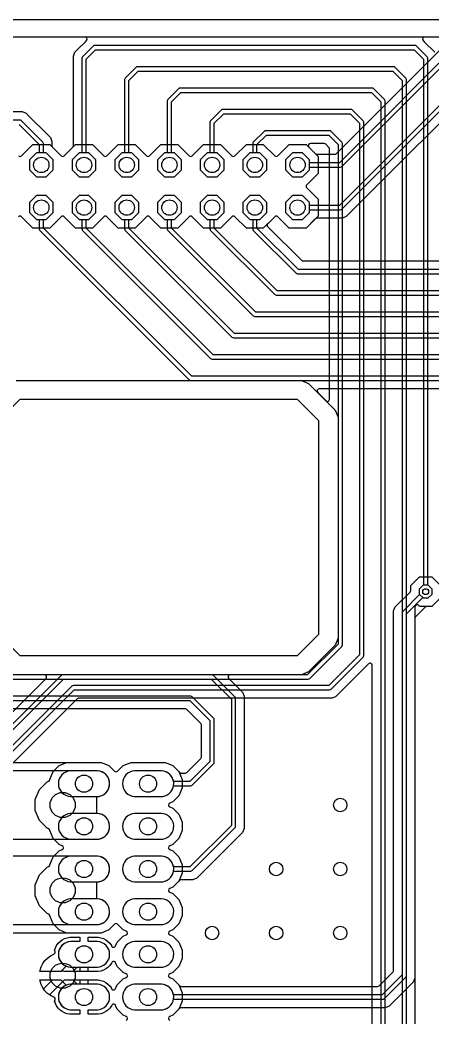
# Model space of a CAD drawing. Header units: millimetres. Extents: x 30 to 140, y 53 to 175.
# Drawn here: x 74.9 to 99.4, y 115.6 to 175 of the extents above; entities that cross this region are included whole.
import ezdxf

# ---------------------------------------------------------------- set-up
doc = ezdxf.new("R2010")
doc.units = ezdxf.units.MM

msp = doc.modelspace()

# ---------------------------------------------------------------- linework, layer by layer
at = {"layer": '16_copper'}
for points in [[(100.389, 173.984), (31.143, 173.984, 0.414214)], [(101.377, 173.946), (93.927, 166.497), (92.151, 166.497), (92.151, 166.665), (91.735, 167.081), (91.145, 167.081), (90.729, 166.665), (90.729, 166.075), (91.145, 165.659), (91.735, 165.659), (92.151, 166.075), (92.151, 166.243), (93.98, 166.243, 0.198912), (94.07, 166.28), (101.519, 173.73)], [(64.644, 169.545), (75.056, 169.545), (75.29, 169.448), (75.486, 169.252), (75.486, 169.252), (76.542, 168.196), (76.542, 168.196), (76.738, 168), (76.835, 167.766), (76.835, 167.512, 0.198912), (76.872, 167.422), (77.38, 166.914, 0.414214), (77.56, 166.914), (78.235, 167.589), (79.245, 167.589), (79.92, 166.914, 0.414214), (80.1, 166.914), (80.775, 167.589), (81.785, 167.589), (82.46, 166.914, 0.414214), (82.64, 166.914), (83.315, 167.589), (84.325, 167.589), (85, 166.914, 0.414214), (85.18, 166.914), (85.855, 167.589), (86.865, 167.589), (87.54, 166.914, 0.414214), (87.72, 166.914), (88.395, 167.589), (89.405, 167.589), (90.08, 166.914, 0.414214), (90.26, 166.914), (90.935, 167.589), (91.945, 167.589), (92.492, 167.042, 0.198912), (92.582, 167.005), (93.664, 167.005, 0.198912), (93.754, 167.042), (100.479, 173.767, 0.668179)], [(102.78, 172.81), (93.927, 163.957), (92.151, 163.957), (92.151, 164.125), (91.735, 164.541), (91.145, 164.541), (90.729, 164.125), (90.729, 163.535), (91.145, 163.119), (91.735, 163.119), (92.151, 163.535), (92.151, 163.703), (93.98, 163.703, 0.198912), (94.07, 163.74), (102.923, 172.593)], [(103.096, 172.048), (94.34, 163.292), (94.106, 163.195), (92.582, 163.195, 0.198912), (92.492, 163.158), (91.945, 162.611), (90.935, 162.611), (90.26, 163.286, 0.414214), (90.08, 163.286), (89.666, 162.872, 0.414214), (89.666, 162.692), (91.666, 160.692, 0.198912), (91.756, 160.655), (105.536, 160.655)], [(74.877, 168.783), (76.073, 167.587), (76.073, 167.081), (75.905, 167.081), (75.489, 166.665), (75.489, 166.075), (75.905, 165.659), (76.495, 165.659), (76.911, 166.075), (76.911, 166.665), (76.495, 167.081), (76.327, 167.081), (76.327, 167.64, 0.198912), (76.29, 167.73), (75.02, 169, 0.198912), (74.93, 169.037), (64.77, 169.037, 0.198912)], [(100.33, 153.797), (85.143, 153.797), (76.327, 162.613), (76.327, 163.119), (76.495, 163.119), (76.911, 163.535), (76.911, 164.125), (76.495, 164.541), (75.905, 164.541), (75.489, 164.125), (75.489, 163.535), (75.905, 163.119), (76.073, 163.119), (76.073, 162.56, 0.198912), (76.11, 162.47), (85, 153.58, 0.198912), (85.09, 153.543), (100.277, 153.543)], [(100.965, 155.067), (86.413, 155.067), (78.867, 162.613), (78.867, 163.119), (79.035, 163.119), (79.451, 163.535), (79.451, 164.125), (79.035, 164.541), (78.445, 164.541), (78.029, 164.125), (78.029, 163.535), (78.445, 163.119), (78.613, 163.119), (78.613, 162.56, 0.198912), (78.65, 162.47), (86.27, 154.85, 0.198912), (86.36, 154.813), (100.912, 154.813)], [(102.87, 157.607), (88.953, 157.607), (83.947, 162.613), (83.947, 163.119), (84.115, 163.119), (84.531, 163.535), (84.531, 164.125), (84.115, 164.541), (83.525, 164.541), (83.109, 164.125), (83.109, 163.535), (83.525, 163.119), (83.693, 163.119), (83.693, 162.56, 0.198912), (83.73, 162.47), (88.81, 157.39, 0.198912), (88.9, 157.353), (102.817, 157.353)], [(104.14, 158.877), (90.223, 158.877), (86.487, 162.613), (86.487, 163.119), (86.655, 163.119), (87.071, 163.535), (87.071, 164.125), (86.655, 164.541), (86.065, 164.541), (85.649, 164.125), (85.649, 163.535), (86.065, 163.119), (86.233, 163.119), (86.233, 162.56, 0.198912), (86.27, 162.47), (90.08, 158.66, 0.198912), (90.17, 158.623), (104.087, 158.623)], [(105.41, 160.147), (91.493, 160.147), (89.027, 162.613), (89.027, 163.119), (89.195, 163.119), (89.611, 163.535), (89.611, 164.125), (89.195, 164.541), (88.605, 164.541), (88.189, 164.125), (88.189, 163.535), (88.605, 163.119), (88.773, 163.119), (88.773, 162.56, 0.198912), (88.81, 162.47), (91.35, 159.93, 0.198912), (91.44, 159.893), (105.357, 159.893)], [(100.014, 153.035), (92.728, 153.035, 0.668179), (92.638, 152.818), (93.679, 151.777), (93.853, 151.357), (93.853, 138.203), (93.679, 137.783), (92.087, 136.191), (91.667, 136.017), (87.438, 136.017, 0.668179), (87.348, 135.8), (87.972, 135.176), (88.168, 134.98), (88.265, 134.746), (88.265, 126.874), (88.168, 126.64), (85.45, 123.922), (85.216, 123.825), (84.508, 123.825, 0.064109), (84.476, 123.821), (84.465, 123.817, 0.195989), (84.389, 123.741), (84.031, 123.383), (83.848, 123.307, 0.668183), (83.848, 123.073), (84.031, 122.997), (84.389, 122.639), (84.582, 122.173), (84.582, 121.667), (84.389, 121.201), (84.031, 120.843), (83.848, 120.767, 0.668183), (83.848, 120.533), (84.031, 120.457), (84.389, 120.099), (84.582, 119.633), (84.582, 119.127), (84.389, 118.661), (84.031, 118.303), (83.848, 118.227, 0.668183), (83.848, 117.993), (84.031, 117.917), (84.389, 117.559, 0.317344), (84.508, 117.475), (96.204, 117.475, 0.198912), (96.294, 117.512), (97.118, 118.336, 0.198912), (97.155, 118.426), (97.155, 139.826), (97.252, 140.06), (98.137, 140.945, 0.198912), (98.174, 141.034), (98.174, 141.337), (98.693, 141.856), (99.427, 141.856), (99.946, 141.337)], [(99.946, 140.603), (99.427, 140.084), (99.124, 140.084, 0.198912), (99.035, 140.047), (98.462, 139.474, 0.198912), (98.425, 139.384), (98.425, 117.984), (98.328, 117.75), (96.88, 116.302), (96.646, 116.205), (84.508, 116.205, 0.064109), (84.476, 116.201), (84.465, 116.197, 0.195989), (84.389, 116.121), (84.031, 115.763), (83.848, 115.687, 0.668183), (83.848, 115.453)], [(73.66, 135.763), (86.307, 135.763), (87.503, 134.567), (87.503, 127.053), (85.037, 124.587), (84.064, 124.587, 0.352144), (83.349, 125.222), (81.751, 125.222, 0.95208), (81.751, 123.698), (83.349, 123.698), (83.424, 123.705, 0.324787), (84.064, 124.333), (85.09, 124.333, 0.198912), (85.18, 124.37), (87.72, 126.91, 0.198912), (87.757, 127), (87.757, 134.62, 0.198912), (87.72, 134.71), (86.45, 135.98, 0.198912), (86.36, 136.017), (73.713, 136.017)], [(72.39, 134.493), (85.037, 134.493), (86.233, 133.297), (86.233, 130.863), (85.037, 129.667), (84.064, 129.667, 0.352144), (83.349, 130.302), (81.751, 130.302, 0.95208), (81.751, 128.778), (83.349, 128.778), (83.424, 128.785, 0.324787), (84.064, 129.413), (85.09, 129.413, 0.198912), (85.18, 129.45), (86.45, 130.72, 0.198912), (86.487, 130.81), (86.487, 133.35, 0.198912), (86.45, 133.44), (85.18, 134.71, 0.198912), (85.09, 134.747), (72.443, 134.747)], [(70.416, 130.81), (79.755, 130.81), (80.221, 130.617), (80.555, 130.283, 0.414214), (80.735, 130.283), (81.069, 130.617), (81.535, 130.81), (83.565, 130.81), (84.031, 130.617), (84.389, 130.259, 0.317344), (84.508, 130.175), (84.774, 130.175, 0.198912), (84.864, 130.212), (85.688, 131.036, 0.198912), (85.725, 131.126), (85.725, 133.034, 0.198912), (85.688, 133.124), (84.864, 133.948, 0.198912), (84.774, 133.985), (72.264, 133.985)], [(81.252, 115.453, 0.668183), (81.252, 115.687), (81.069, 115.763), (80.711, 116.121), (80.621, 116.338, 0.513814), (80.421, 116.384), (80.411, 116.376, 0.138924), (80.371, 116.308), (80.277, 116.178), (80.164, 116.065), (80.034, 115.971), (79.892, 115.898), (79.74, 115.849), (79.582, 115.824), (78.994, 115.824), (78.994, 116.078), (79.539, 116.078, 0.95208), (79.539, 117.602), (77.941, 117.602, 0.95208), (77.941, 116.078), (78.486, 116.078), (78.486, 115.824), (77.898, 115.824), (77.74, 115.849), (77.588, 115.898), (77.446, 115.971), (77.316, 116.065), (77.203, 116.178), (77.109, 116.308), (77.036, 116.45), (76.987, 116.602, 0.539151), (76.948, 116.828), (76.747, 116.931), (76.691, 116.972), (77.577, 117.858), (77.595, 117.856, 0.004282), (77.597, 117.856), (78.975, 117.856), (78.975, 117.856), (79.582, 117.856), (79.74, 117.831), (79.892, 117.782), (80.034, 117.709), (80.164, 117.615), (80.277, 117.502), (80.371, 117.372, 0.764681), (80.621, 117.342), (80.711, 117.559), (81.069, 117.917), (81.252, 117.993, 0.668183), (81.252, 118.227), (81.069, 118.303), (80.711, 118.661), (80.621, 118.878, 0.513814), (80.421, 118.924), (80.411, 118.916, 0.138924), (80.371, 118.848), (80.277, 118.718), (80.164, 118.605), (80.034, 118.511), (79.892, 118.438), (79.74, 118.389), (79.582, 118.364), (78.975, 118.364, 0.000763), (78.974, 118.364), (77.597, 118.364), (77.584, 118.363, 0.201052), (77.373, 118.36), (77.345, 118.364, 0.004282), (77.343, 118.364), (76.114, 118.364), (76.125, 118.433), (76.192, 118.639), (76.291, 118.833), (76.418, 119.008), (76.572, 119.162), (76.747, 119.289), (76.946, 119.391, 0.466591), (77.001, 119.577), (76.997, 119.584, 0.052388), (76.987, 119.618), (77.036, 119.77), (77.109, 119.912), (77.203, 120.042), (77.316, 120.155), (77.446, 120.249), (77.588, 120.322), (77.74, 120.371), (77.898, 120.396), (78.486, 120.396), (78.486, 120.142), (77.941, 120.142, 0.95208), (77.941, 118.618), (79.539, 118.618, 0.95208), (79.539, 120.142), (78.994, 120.142), (78.994, 120.396), (79.582, 120.396), (79.74, 120.371), (79.892, 120.322), (80.034, 120.249), (80.164, 120.155), (80.277, 120.042), (80.371, 119.912, 0.764651), (80.621, 119.882), (80.711, 120.099), (81.069, 120.457), (81.252, 120.533, 0.668183), (81.252, 120.767), (81.069, 120.843), (80.735, 121.177, 0.414214), (80.555, 121.177), (80.221, 120.843), (79.755, 120.65), (65.787, 120.65)]]:
    msp.add_lwpolyline(points, format="xyb", dxfattribs=at)
for points in [[(79.451, 166.075), (79.451, 166.665), (79.035, 167.081), (78.445, 167.081), (78.029, 166.665), (78.029, 166.075), (78.445, 165.659), (79.035, 165.659)], [(81.991, 166.075), (81.991, 166.665), (81.575, 167.081), (80.985, 167.081), (80.569, 166.665), (80.569, 166.075), (80.985, 165.659), (81.575, 165.659)], [(84.531, 166.075), (84.531, 166.665), (84.115, 167.081), (83.525, 167.081), (83.109, 166.665), (83.109, 166.075), (83.525, 165.659), (84.115, 165.659)], [(87.071, 166.075), (87.071, 166.665), (86.655, 167.081), (86.065, 167.081), (85.649, 166.665), (85.649, 166.075), (86.065, 165.659), (86.655, 165.659)], [(89.611, 166.075), (89.611, 166.665), (89.195, 167.081), (88.605, 167.081), (88.189, 166.665), (88.189, 166.075), (88.605, 165.659), (89.195, 165.659)], [(76.332, 117.331), (76.291, 117.387), (76.192, 117.581), (76.125, 117.787), (76.114, 117.856), (76.857, 117.856)]]:
    msp.add_lwpolyline(points, close=True, dxfattribs=at)
for points in [[(101.69, 156.3, 0.198912), (101.6, 156.337), (87.683, 156.337), (81.407, 162.613), (81.407, 163.119), (81.575, 163.119), (81.991, 163.535), (81.991, 164.125), (81.575, 164.541), (80.985, 164.541), (80.569, 164.125), (80.569, 163.535), (80.985, 163.119), (81.153, 163.119), (81.153, 162.56, 0.198912), (81.19, 162.47), (87.54, 156.12, 0.198912), (87.63, 156.083), (101.547, 156.083), (122.1, 135.53, 0.198912), (122.19, 135.493), (133.35, 135.493, 1), (133.35, 135.747), (122.243, 135.747)], [(83.424, 116.085, 0.324787), (84.064, 116.713), (96.52, 116.713, 0.198912), (96.61, 116.75), (97.88, 118.02, 0.198912), (97.917, 118.11), (97.917, 139.647), (98.882, 140.613), (98.903, 140.592), (99.217, 140.592), (99.438, 140.813), (99.438, 141.127), (99.217, 141.348), (98.903, 141.348), (98.682, 141.127), (98.682, 140.813), (98.703, 140.792), (97.7, 139.79, 0.198912), (97.663, 139.7), (97.663, 118.163), (96.467, 116.967), (84.064, 116.967, 0.352144), (83.349, 117.602), (81.751, 117.602, 0.95208), (81.751, 116.078), (83.349, 116.078)], [(63.881, 127.684), (63.881, 134.62, 0.279687), (62.992, 136.084), (62.992, 136.663, 0.180228), (63.278, 137.337), (63.278, 139.523, 0.957291), (61.182, 139.523), (61.182, 137.337, 0.180228), (61.468, 136.663), (61.468, 136.084, 0.279681), (60.579, 134.62), (60.579, 127, 0.198912), (61.063, 125.833), (64.155, 122.74, 0.038456), (64.231, 122.651), (65.501, 121.381, 0.198912), (66.04, 121.158), (79.539, 121.158, 0.975753), (79.502, 122.682), (79.502, 123.698, 0.975753), (79.539, 125.222), (66.343, 125.222)], [(68.961, 131.494), (68.961, 134.62, 0.279687), (68.072, 136.084), (68.072, 136.663, 0.180228), (68.358, 137.337), (68.358, 139.523, 0.957291), (66.262, 139.523), (66.262, 137.337, 0.180228), (66.548, 136.663), (66.548, 136.084, 0.279681), (65.659, 134.62), (65.659, 130.81, 0.198912), (66.143, 129.643), (67.965, 127.82, 0.038456), (68.041, 127.731), (69.311, 126.461, 0.198912), (69.85, 126.238), (79.539, 126.238, 0.975753), (79.502, 127.762), (79.502, 128.778, 0.975753), (79.539, 130.302), (70.153, 130.302)], [(83.424, 126.245, 0.906347), (83.349, 127.762), (81.751, 127.762, 0.95208), (81.751, 126.238), (83.349, 126.238)], [(83.424, 121.165, 0.906347), (83.349, 122.682), (81.751, 122.682, 0.95208), (81.751, 121.158), (83.349, 121.158)], [(83.424, 118.625, 0.906347), (83.349, 120.142), (81.751, 120.142, 0.95208), (81.751, 118.618), (83.349, 118.618)]]:
    msp.add_lwpolyline(points, format="xyb", close=True, dxfattribs=at)
at = {"layer": '1_copper'}
for points in [[(74.84, 166.914, 0.414214), (75.02, 166.914), (75.695, 167.589), (76.705, 167.589), (77.38, 166.914, 0.414214), (77.56, 166.914), (78.068, 167.422, 0.198912), (78.105, 167.512), (78.105, 172.846), (78.202, 173.08), (78.398, 173.276), (78.819, 173.697), (78.819, 173.697), (78.889, 173.767, 0.668185), (78.799, 173.984), (31.143, 173.984, 0.414214)], [(138.857, 173.984), (99.001, 173.984, 0.668185), (98.911, 173.767), (98.981, 173.697), (98.981, 173.697), (99.598, 173.08)], [(97.917, 109.598), (97.917, 171.45, 0.198912), (97.88, 171.54), (97.245, 172.175, 0.198912), (97.155, 172.212), (81.915, 172.212, 0.198912), (81.825, 172.175), (81.19, 171.54, 0.198912), (81.153, 171.45), (81.153, 167.081), (80.985, 167.081), (80.569, 166.665), (80.569, 166.075), (80.985, 165.659), (81.575, 165.659), (81.991, 166.075), (81.991, 166.665), (81.575, 167.081), (81.407, 167.081), (81.407, 171.397), (81.968, 171.958), (97.102, 171.958), (97.663, 171.397), (97.663, 109.598)], [(96.647, 106.423), (96.647, 170.18, 0.198912), (96.61, 170.27), (95.975, 170.905, 0.198912), (95.885, 170.942), (84.455, 170.942, 0.198912), (84.365, 170.905), (83.73, 170.27, 0.198912), (83.693, 170.18), (83.693, 167.081), (83.525, 167.081), (83.109, 166.665), (83.109, 166.075), (83.525, 165.659), (84.115, 165.659), (84.531, 166.075), (84.531, 166.665), (84.115, 167.081), (83.947, 167.081), (83.947, 170.127), (84.508, 170.688), (95.832, 170.688), (96.393, 170.127), (96.393, 106.423)], [(56.007, 112.977), (78.158, 135.128), (93.345, 135.128, 0.198912), (93.435, 135.165), (95.34, 137.07, 0.198912), (95.377, 137.16), (95.377, 168.91, 0.198912), (95.34, 169), (94.705, 169.635, 0.198912), (94.615, 169.672), (86.995, 169.672, 0.198912), (86.905, 169.635), (86.27, 169, 0.198912), (86.233, 168.91), (86.233, 167.081), (86.065, 167.081), (85.649, 166.665), (85.649, 166.075), (86.065, 165.659), (86.655, 165.659), (87.071, 166.075), (87.071, 166.665), (86.655, 167.081), (86.487, 167.081), (86.487, 168.857), (87.048, 169.418), (94.562, 169.418), (95.123, 168.857), (95.123, 137.213), (93.292, 135.382), (78.105, 135.382, 0.198912), (78.015, 135.345), (55.79, 113.12, 0.198912)], [(54.737, 112.977), (77.523, 135.763), (92.075, 135.763, 0.198912), (92.165, 135.8), (94.07, 137.705, 0.198912), (94.107, 137.795), (94.107, 167.64, 0.198912), (94.07, 167.73), (93.435, 168.365, 0.198912), (93.345, 168.402), (89.535, 168.402, 0.198912), (89.445, 168.365), (88.81, 167.73, 0.198912), (88.773, 167.64), (88.773, 167.081), (88.605, 167.081), (88.189, 166.665), (88.189, 166.075), (88.605, 165.659), (89.195, 165.659), (89.611, 166.075), (89.611, 166.665), (89.195, 167.081), (89.027, 167.081), (89.027, 167.587), (89.588, 168.148), (93.292, 168.148), (93.853, 167.587), (93.853, 137.848), (92.022, 136.017), (77.47, 136.017, 0.198912), (77.38, 135.98), (54.52, 113.12, 0.198912)], [(74.703, 153.543), (91.667, 153.543), (92.087, 153.369), (92.427, 153.03), (93.128, 152.328, 0.668179), (93.345, 152.418), (93.345, 167.324, 0.198912), (93.308, 167.414), (93.119, 167.603, 0.198912), (93.029, 167.64), (92.201, 167.64, 0.668179), (92.111, 167.423), (92.659, 166.875), (92.659, 165.865), (91.984, 165.19, 0.414214), (91.984, 165.01), (92.659, 164.335), (92.659, 163.325), (91.945, 162.611), (90.935, 162.611), (90.26, 163.286, 0.414214), (90.08, 163.286), (89.405, 162.611), (88.395, 162.611), (87.72, 163.286, 0.414214), (87.54, 163.286), (86.865, 162.611), (85.855, 162.611), (85.18, 163.286, 0.414214), (85, 163.286), (84.325, 162.611), (83.315, 162.611), (82.64, 163.286, 0.414214), (82.46, 163.286), (81.785, 162.611), (80.775, 162.611), (80.1, 163.286, 0.414214), (79.92, 163.286), (79.245, 162.611), (78.235, 162.611), (77.56, 163.286, 0.414214), (77.38, 163.286), (76.705, 162.611), (75.695, 162.611), (75.02, 163.286, 0.414214), (74.84, 163.286)], [(99.946, 140.603), (99.427, 140.084), (98.693, 140.084, 0.874307), (98.425, 140.045), (98.425, 109.891, 0.198912)], [(95.885, 106.716), (95.885, 136.59, 0.668179), (95.668, 136.68), (93.901, 134.913), (93.705, 134.717), (93.471, 134.62), (78.421, 134.62, 0.198912), (78.331, 134.583), (56.552, 112.804, 0.198912)], [(54.072, 113.39), (76.482, 135.8, 0.668179), (76.392, 136.017), (74.703, 136.017)], [(81.252, 115.453, 0.668183), (81.252, 115.687), (81.069, 115.763), (80.711, 116.121), (80.621, 116.338, 0.513877), (80.421, 116.384), (80.411, 116.376, 0.138928), (80.371, 116.308), (80.277, 116.178), (80.164, 116.065), (80.034, 115.971), (79.892, 115.898), (79.74, 115.849), (79.582, 115.824), (78.994, 115.824), (78.994, 116.078), (79.539, 116.078, 0.95208), (79.539, 117.602), (78.994, 117.602), (78.994, 117.856), (79.582, 117.856), (79.74, 117.831), (79.892, 117.782), (80.034, 117.709), (80.164, 117.615), (80.277, 117.502), (80.371, 117.372, 0.764687), (80.621, 117.342), (80.711, 117.559), (81.069, 117.917), (81.252, 117.993, 0.668183), (81.252, 118.227), (81.069, 118.303), (80.711, 118.661), (80.621, 118.878, 0.513808), (80.421, 118.924), (80.411, 118.916, 0.138905), (80.371, 118.848), (80.277, 118.718), (80.164, 118.605), (80.034, 118.511), (79.892, 118.438), (79.74, 118.389), (79.582, 118.364), (78.994, 118.364), (78.994, 118.618), (79.539, 118.618, 0.95208), (79.539, 120.142), (78.994, 120.142), (78.994, 120.396), (79.582, 120.396), (79.74, 120.371), (79.892, 120.322), (80.034, 120.249), (80.164, 120.155), (80.277, 120.042), (80.371, 119.912, 0.764651), (80.621, 119.882), (80.711, 120.099), (81.069, 120.457), (81.252, 120.533, 0.668183), (81.252, 120.767), (81.069, 120.843), (80.735, 121.177, 0.414214), (80.555, 121.177), (80.221, 120.843), (79.755, 120.65), (77.725, 120.65), (77.259, 120.843), (76.901, 121.201), (76.706, 121.673, 0.26182), (76.63, 121.771), (76.545, 121.806), (76.086, 122.265), (75.837, 122.865), (75.837, 123.515), (76.086, 124.115), (76.545, 124.574), (76.63, 124.609, 0.246575), (76.706, 124.707), (76.901, 125.179), (77.259, 125.537), (77.442, 125.613, 0.668175), (77.442, 125.847), (77.259, 125.923), (76.901, 126.281), (76.706, 126.753, 0.26182), (76.63, 126.851), (76.545, 126.886), (76.086, 127.345), (75.837, 127.945), (75.837, 128.595), (76.086, 129.195), (76.545, 129.654), (76.63, 129.689, 0.246575), (76.706, 129.787), (76.901, 130.259), (77.259, 130.617), (77.725, 130.81), (79.755, 130.81), (80.221, 130.617), (80.555, 130.283, 0.414214), (80.735, 130.283), (81.069, 130.617), (81.535, 130.81), (83.565, 130.81), (84.031, 130.617), (84.389, 130.259), (84.582, 129.793), (84.582, 129.287), (84.389, 128.821), (84.031, 128.463), (83.848, 128.387, 0.668183), (83.848, 128.153), (84.031, 128.077), (84.389, 127.719), (84.582, 127.253), (84.582, 126.747), (84.389, 126.281), (84.031, 125.923), (83.848, 125.847, 0.668183), (83.848, 125.613), (84.031, 125.537), (84.389, 125.179), (84.582, 124.713), (84.582, 124.207), (84.389, 123.741), (84.031, 123.383), (83.848, 123.307, 0.668183), (83.848, 123.073), (84.031, 122.997), (84.389, 122.639), (84.582, 122.173), (84.582, 121.667), (84.389, 121.201), (84.031, 120.843), (83.848, 120.767, 0.668183), (83.848, 120.533), (84.031, 120.457), (84.389, 120.099), (84.582, 119.633), (84.582, 119.127), (84.389, 118.661), (84.031, 118.303), (83.848, 118.227, 0.668183), (83.848, 117.993), (84.031, 117.917), (84.389, 117.559), (84.582, 117.093), (84.582, 116.587), (84.389, 116.121), (84.031, 115.763), (83.848, 115.687, 0.668183), (83.848, 115.453)]]:
    msp.add_lwpolyline(points, format="xyb", dxfattribs=at)
for points in [[(99.438, 140.813), (99.438, 141.127), (99.217, 141.348), (99.187, 141.348), (99.187, 172.72, 0.198912), (99.15, 172.81), (98.515, 173.445, 0.198912), (98.425, 173.482), (79.375, 173.482, 0.198912), (79.285, 173.445), (78.65, 172.81, 0.198912), (78.613, 172.72), (78.613, 167.081), (78.445, 167.081), (78.029, 166.665), (78.029, 166.075), (78.445, 165.659), (79.035, 165.659), (79.451, 166.075), (79.451, 166.665), (79.035, 167.081), (78.867, 167.081), (78.867, 172.667), (79.428, 173.228), (98.372, 173.228), (98.933, 172.667), (98.933, 141.348), (98.903, 141.348), (98.682, 141.127), (98.682, 140.813), (98.903, 140.592), (99.217, 140.592)], [(79.614, 128.785, 0.906347), (79.539, 130.302), (77.941, 130.302, 0.95208), (77.941, 128.778), (79.539, 128.778)], [(83.424, 128.785, 0.906347), (83.349, 130.302), (81.751, 130.302, 0.95208), (81.751, 128.778), (83.349, 128.778)], [(79.614, 126.245, 0.906347), (79.539, 127.762), (77.941, 127.762, 0.95208), (77.941, 126.238), (79.539, 126.238)], [(83.424, 126.245, 0.906347), (83.349, 127.762), (81.751, 127.762, 0.95208), (81.751, 126.238), (83.349, 126.238)], [(79.614, 123.705, 0.906347), (79.539, 125.222), (77.941, 125.222, 0.95208), (77.941, 123.698), (79.539, 123.698)], [(83.424, 123.705, 0.906347), (83.349, 125.222), (81.751, 125.222, 0.95208), (81.751, 123.698), (83.349, 123.698)], [(79.614, 121.165, 0.906347), (79.539, 122.682), (77.941, 122.682, 0.95208), (77.941, 121.158), (79.539, 121.158)], [(83.424, 121.165, 0.906347), (83.349, 122.682), (81.751, 122.682, 0.95208), (81.751, 121.158), (83.349, 121.158)], [(76.114, 118.364), (76.125, 118.433), (76.192, 118.639), (76.291, 118.833), (76.418, 119.008), (76.572, 119.162), (76.747, 119.289), (76.946, 119.391, 0.466581), (77.001, 119.577), (76.997, 119.584, 0.052388), (76.987, 119.618), (77.036, 119.77), (77.109, 119.912), (77.203, 120.042), (77.316, 120.155), (77.446, 120.249), (77.588, 120.322), (77.74, 120.371), (77.898, 120.396), (78.486, 120.396), (78.486, 120.142), (77.941, 120.142, 0.796397), (77.68, 118.679), (77.365, 118.364)], [(83.424, 118.625, 0.906347), (83.349, 120.142), (81.751, 120.142, 0.95208), (81.751, 118.618), (83.349, 118.618)], [(77.898, 115.824), (77.74, 115.849), (77.588, 115.898), (77.446, 115.971), (77.316, 116.065), (77.203, 116.178), (77.109, 116.308), (77.036, 116.45), (76.987, 116.602, 0.539151), (76.948, 116.828), (76.747, 116.931), (76.572, 117.058), (76.418, 117.212), (76.291, 117.387), (76.192, 117.581), (76.125, 117.787), (76.114, 117.856), (77.365, 117.856), (77.68, 117.541, 0.796397), (77.941, 116.078), (78.486, 116.078), (78.486, 115.824)], [(83.424, 116.085, 0.906347), (83.349, 117.602), (81.751, 117.602, 0.95208), (81.751, 116.078), (83.349, 116.078)]]:
    msp.add_lwpolyline(points, format="xyb", close=True, dxfattribs=at)
for points in [[(76.911, 166.075), (76.911, 166.665), (76.495, 167.081), (75.905, 167.081), (75.489, 166.665), (75.489, 166.075), (75.905, 165.659), (76.495, 165.659)], [(92.151, 166.075), (92.151, 166.665), (91.735, 167.081), (91.145, 167.081), (90.729, 166.665), (90.729, 166.075), (91.145, 165.659), (91.735, 165.659)], [(76.911, 163.535), (76.911, 164.125), (76.495, 164.541), (75.905, 164.541), (75.489, 164.125), (75.489, 163.535), (75.905, 163.119), (76.495, 163.119)], [(79.451, 163.535), (79.451, 164.125), (79.035, 164.541), (78.445, 164.541), (78.029, 164.125), (78.029, 163.535), (78.445, 163.119), (79.035, 163.119)], [(81.991, 163.535), (81.991, 164.125), (81.575, 164.541), (80.985, 164.541), (80.569, 164.125), (80.569, 163.535), (80.985, 163.119), (81.575, 163.119)], [(84.531, 163.535), (84.531, 164.125), (84.115, 164.541), (83.525, 164.541), (83.109, 164.125), (83.109, 163.535), (83.525, 163.119), (84.115, 163.119)], [(87.071, 163.535), (87.071, 164.125), (86.655, 164.541), (86.065, 164.541), (85.649, 164.125), (85.649, 163.535), (86.065, 163.119), (86.655, 163.119)], [(89.611, 163.535), (89.611, 164.125), (89.195, 164.541), (88.605, 164.541), (88.189, 164.125), (88.189, 163.535), (88.605, 163.119), (89.195, 163.119)], [(92.151, 163.535), (92.151, 164.125), (91.735, 164.541), (91.145, 164.541), (90.729, 164.125), (90.729, 163.535), (91.145, 163.119), (91.735, 163.119)], [(78.486, 118.618), (78.486, 118.364), (78.083, 118.364), (78.337, 118.618)], [(78.337, 117.602), (78.083, 117.856), (78.486, 117.856), (78.486, 117.602)]]:
    msp.add_lwpolyline(points, close=True, dxfattribs=at)
at = {"layer": 'drills_PTH'}
for centre, radius in [((76.2, 166.37), 0.457), ((78.74, 166.37), 0.457), ((81.28, 166.37), 0.457), ((83.82, 166.37), 0.457), ((86.36, 166.37), 0.457), ((88.9, 166.37), 0.457), ((91.44, 166.37), 0.457), ((76.2, 163.83), 0.457), ((78.74, 163.83), 0.457), ((81.28, 163.83), 0.457), ((83.82, 163.83), 0.457), ((86.36, 163.83), 0.457), ((88.9, 163.83), 0.457), ((91.44, 163.83), 0.457), ((78.74, 129.54), 0.508), ((82.55, 129.54), 0.508), ((77.47, 128.27), 0.75), ((78.74, 127), 0.508), ((82.55, 127), 0.508), ((78.74, 124.46), 0.508), ((82.55, 124.46), 0.508), ((77.47, 123.19), 0.75), ((78.74, 121.92), 0.508), ((82.55, 121.92), 0.508), ((78.74, 119.38), 0.508), ((82.55, 119.38), 0.508), ((77.47, 118.11), 0.75), ((78.74, 116.84), 0.508), ((82.55, 116.84), 0.508)]:
    msp.add_circle(centre, radius, dxfattribs=at)
at = {"layer": 'drills_via_1_16'}
for centre, radius in [((99.06, 140.97), 0.175), ((93.98, 128.27), 0.4), ((90.17, 124.46), 0.4), ((93.98, 124.46), 0.4), ((86.36, 120.65), 0.4), ((90.17, 120.65), 0.4), ((93.98, 120.65), 0.4)]:
    msp.add_circle(centre, radius, dxfattribs=at)
at = {"layer": 'holes'}
msp.add_lwpolyline([(73.66, 138.43), (74.93, 137.16), (91.44, 137.16), (92.71, 138.43), (92.71, 151.13), (91.44, 152.4), (74.93, 152.4), (73.66, 151.13), (73.66, 138.43)], close=True, dxfattribs=at)
at = {"layer": 'outline'}
msp.add_lwpolyline([(30, 53), (140, 53), (140, 175), (30, 175), (30, 53)], close=True, dxfattribs=at)

doc.saveas('drawing.dxf')
